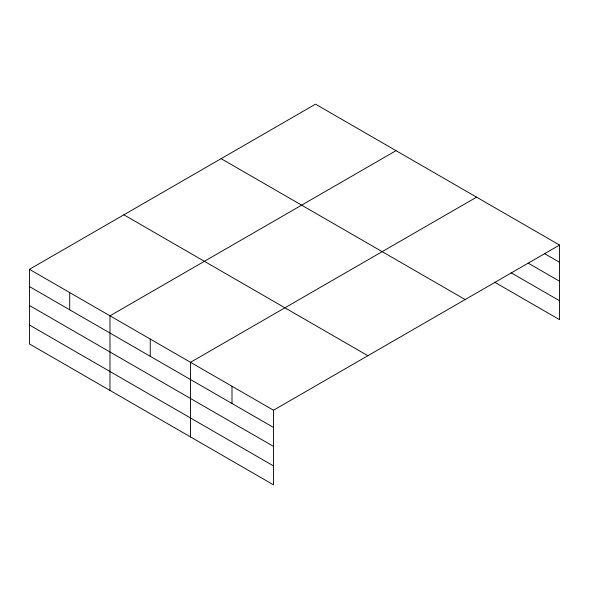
<?xml version="1.0" encoding="UTF-8"?>
<svg xmlns="http://www.w3.org/2000/svg" width="589" height="589" viewBox="0 0 589 589"><rect width="100%" height="100%" fill="white"/><g stroke="black" fill="none" stroke-linecap="round" stroke-linejoin="round"><path stroke-width="0.88" d="M559.55 245.053L315.513 104.165L29.45 269.32L29.45 343.947L273.487 484.835L273.487 410.216L559.55 245.053L559.55 319.68L494.583 282.168M396.044 150.659L109.981 315.814L109.981 390.441M476.575 197.153L190.512 362.309L190.512 436.935M544.678 253.712L559.55 262.296M528.237 263.158L559.55 281.233M511.016 272.722L559.55 300.743M221.111 158.662L465.148 299.558M123.852 214.816L367.889 355.712M29.45 269.32L273.487 410.216M29.45 286.563L273.487 427.452M29.45 305.5L273.487 446.388M29.45 325.01L273.487 465.899M232 386.259L232 403.502M150.247 339.065L150.247 356.301M69.716 292.571L69.716 309.807"/></g></svg>
